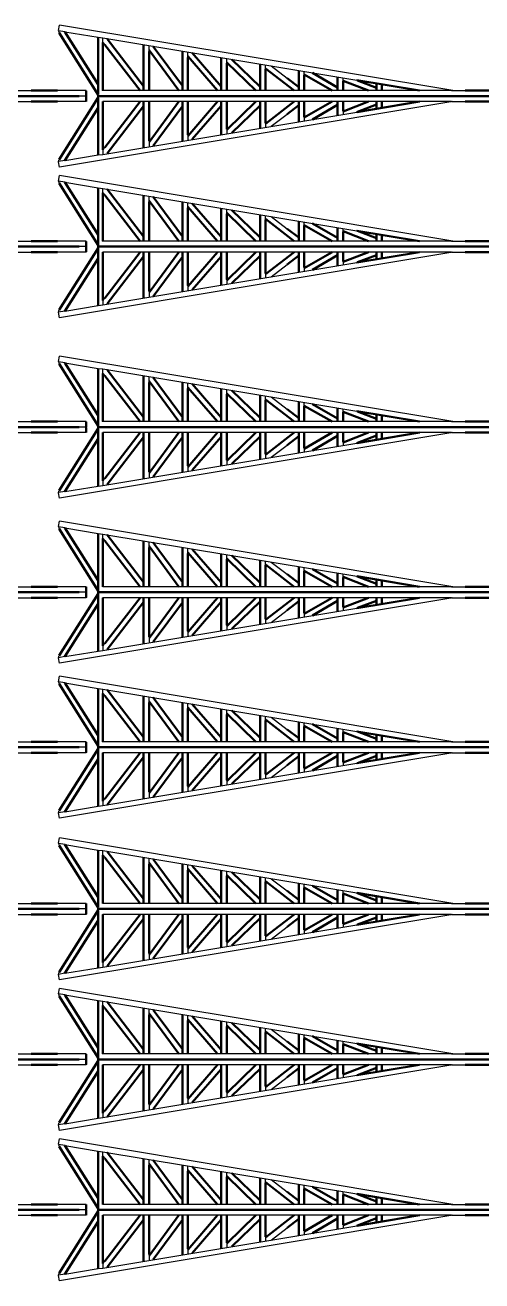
# Model space of a CAD drawing. Header units: centimetres. Extents: x 87 to 195, y 102 to 162.
# Drawn here: x 128.54 to 134.23, y 116.99 to 132.65 of the extents above; entities that cross this region are included whole.
import ezdxf

# ---------------------------------------------------------------- set-up
doc = ezdxf.new("R2010")
doc.units = ezdxf.units.CM

msp = doc.modelspace()

# ---------------------------------------------------------------- linework, layer by layer
for p, q in [((128.954, 132.585), (128.965, 132.652)), ((128.954, 132.583), (128.954, 132.583)), ((128.954, 132.583), (128.96, 132.556)), ((129.033, 132.57), (128.954, 132.583)), ((133.869, 131.835), (128.965, 132.652)), ((129.033, 132.57), (129.45, 132.5)), ((129.45, 132.5), (129.507, 132.492)), ((129.507, 132.437), (129.507, 132.492)), ((129.507, 132.492), (132.67, 131.965)), ((129.507, 132.437), (129.53, 132.407)), ((129.557, 132.484), (129.559, 132.482)), ((130.014, 132.406), (130.014, 132.408)), ((130.082, 132.323), (130.082, 132.397)), ((130.131, 132.388), (130.133, 132.386)), ((130.497, 132.325), (130.497, 132.327)), ((130.566, 132.25), (130.566, 132.316)), ((130.619, 132.307), (130.621, 132.305)), ((130.981, 132.245), (130.981, 132.247)), ((131.05, 132.177), (131.05, 132.235)), ((131.109, 132.225), (131.112, 132.223)), ((131.465, 132.164), (131.465, 132.166)), ((131.533, 132.103), (131.533, 132.155)), ((131.605, 132.143), (131.803, 131.99)), ((131.948, 132.084), (131.948, 132.086)), ((132.017, 132.028), (132.017, 132.074)), ((132.113, 132.058), (132.118, 132.055)), ((132.432, 132.003), (132.432, 132.005)), ((132.5, 131.952), (132.5, 131.994)), ((132.67, 131.965), (132.679, 131.962)), ((128.445, 131.835), (128.614, 131.835)), ((129.3, 131.835), (128.943, 131.835)), ((129.3, 131.766), (129.212, 131.766)), ((129.3, 131.832), (129.3, 131.835)), ((129.3, 131.769), (129.3, 131.764)), ((129.45, 131.784), (129.45, 131.79)), ((129.45, 131.748), (129.45, 131.743)), ((129.507, 131.832), (129.507, 131.835)), ((130.924, 131.835), (129.507, 131.835)), ((130.936, 131.835), (130.924, 131.835)), ((133.852, 131.835), (130.936, 131.835)), ((131.05, 131.835), (131.047, 131.835)), ((133.852, 131.835), (134.022, 131.835)), ((128.445, 131.698), (128.614, 131.698)), ((129.3, 131.698), (128.943, 131.698)), ((133.869, 131.698), (128.965, 130.88)), ((129.3, 131.701), (129.3, 131.698)), ((129.507, 131.701), (129.507, 131.698)), ((130.924, 131.698), (129.507, 131.698)), ((130.936, 131.698), (130.924, 131.698)), ((133.852, 131.698), (130.936, 131.698)), ((131.05, 131.698), (131.047, 131.698)), ((132.5, 131.58), (132.5, 131.539)), ((133.852, 131.698), (134.022, 131.698)), ((129.507, 131.04), (132.67, 131.567)), ((131.533, 131.43), (131.533, 131.378)), ((131.605, 131.39), (131.803, 131.543)), ((131.948, 131.449), (131.948, 131.447)), ((132.017, 131.505), (132.017, 131.459)), ((132.113, 131.475), (132.118, 131.477)), ((132.432, 131.53), (132.432, 131.528)), ((132.67, 131.567), (132.679, 131.571)), ((130.566, 131.282), (130.566, 131.217)), ((130.981, 131.288), (130.981, 131.286)), ((131.05, 131.356), (131.05, 131.297)), ((131.109, 131.307), (131.112, 131.31)), ((131.465, 131.368), (131.465, 131.366)), ((129.507, 131.096), (129.53, 131.126)), ((130.014, 131.127), (130.014, 131.125)), ((130.082, 131.209), (130.082, 131.136)), ((130.131, 131.144), (130.133, 131.146)), ((130.497, 131.207), (130.497, 131.205)), ((130.619, 131.226), (130.621, 131.228)), ((128.954, 130.95), (128.96, 130.977)), ((129.033, 130.963), (128.954, 130.95)), ((129.033, 130.963), (129.45, 131.033)), ((129.45, 131.033), (129.507, 131.04)), ((129.507, 131.096), (129.507, 131.04)), ((129.557, 131.049), (129.559, 131.051)), ((128.954, 130.95), (128.954, 130.95)), ((128.965, 130.88), (128.954, 130.948)), ((128.954, 130.707), (128.965, 130.775)), ((128.954, 130.705), (128.954, 130.705)), ((128.954, 130.705), (128.96, 130.679)), ((129.033, 130.692), (128.954, 130.705)), ((133.869, 129.958), (128.965, 130.775)), ((129.033, 130.692), (129.45, 130.623)), ((129.45, 130.623), (129.507, 130.615)), ((129.507, 130.559), (129.507, 130.615)), ((129.507, 130.615), (132.67, 130.088)), ((129.507, 130.559), (129.53, 130.53)), ((129.557, 130.607), (129.559, 130.605)), ((130.014, 130.529), (130.014, 130.531)), ((130.082, 130.446), (130.082, 130.519)), ((130.131, 130.511), (130.133, 130.509)), ((130.497, 130.448), (130.497, 130.45)), ((130.566, 130.373), (130.566, 130.439)), ((130.619, 130.43), (130.621, 130.428)), ((130.981, 130.368), (130.981, 130.37)), ((131.05, 130.299), (131.05, 130.358)), ((131.109, 130.348), (131.112, 130.346)), ((131.465, 130.287), (131.465, 130.289)), ((131.533, 130.225), (131.533, 130.278)), ((131.605, 130.266), (131.803, 130.113)), ((131.948, 130.206), (131.948, 130.208)), ((132.017, 130.151), (132.017, 130.197)), ((132.113, 130.181), (132.118, 130.178)), ((132.432, 130.126), (132.432, 130.128)), ((132.5, 130.075), (132.5, 130.116)), ((132.67, 130.088), (132.679, 130.085)), ((128.445, 129.958), (128.614, 129.958)), ((129.3, 129.958), (128.943, 129.958)), ((129.3, 129.889), (129.212, 129.889)), ((129.3, 129.955), (129.3, 129.958)), ((129.3, 129.892), (129.3, 129.886)), ((129.45, 129.907), (129.45, 129.912)), ((129.45, 129.871), (129.45, 129.866)), ((129.507, 129.955), (129.507, 129.958)), ((130.924, 129.958), (129.507, 129.958)), ((130.936, 129.958), (130.924, 129.958)), ((133.852, 129.958), (130.936, 129.958)), ((131.05, 129.958), (131.047, 129.958)), ((133.852, 129.958), (134.022, 129.958)), ((128.445, 129.821), (128.614, 129.821)), ((129.3, 129.821), (128.943, 129.821)), ((133.869, 129.821), (128.965, 129.003)), ((129.3, 129.823), (129.3, 129.821)), ((129.507, 129.823), (129.507, 129.821)), ((130.924, 129.821), (129.507, 129.821)), ((130.936, 129.821), (130.924, 129.821)), ((133.852, 129.821), (130.936, 129.821)), ((131.05, 129.821), (131.047, 129.821)), ((132.5, 129.703), (132.5, 129.662)), ((133.852, 129.821), (134.022, 129.821)), ((129.507, 129.163), (132.67, 129.69)), ((131.533, 129.553), (131.533, 129.501)), ((131.605, 129.513), (131.803, 129.665)), ((131.948, 129.572), (131.948, 129.57)), ((132.017, 129.627), (132.017, 129.581)), ((132.113, 129.597), (132.118, 129.6)), ((132.432, 129.652), (132.432, 129.65)), ((132.67, 129.69), (132.679, 129.694)), ((130.566, 129.405), (130.566, 129.339)), ((130.981, 129.411), (130.981, 129.409)), ((131.05, 129.479), (131.05, 129.42)), ((131.109, 129.43), (131.112, 129.432)), ((131.465, 129.491), (131.465, 129.489)), ((129.507, 129.219), (129.53, 129.248)), ((130.014, 129.249), (130.014, 129.247)), ((130.082, 129.332), (130.082, 129.259)), ((130.131, 129.267), (130.133, 129.269)), ((130.497, 129.33), (130.497, 129.328)), ((130.619, 129.348), (130.621, 129.351)), ((128.954, 129.071), (128.96, 129.099)), ((129.033, 129.086), (128.954, 129.073)), ((128.954, 129.073), (128.954, 129.073)), ((129.033, 129.086), (129.45, 129.155)), ((129.45, 129.155), (129.507, 129.163)), ((129.507, 129.219), (129.507, 129.163)), ((129.557, 129.171), (129.559, 129.174)), ((128.965, 129.003), (128.954, 129.071)), ((128.954, 128.455), (128.965, 128.523)), ((128.954, 128.455), (128.96, 128.427)), ((128.954, 128.453), (128.954, 128.453)), ((129.033, 128.44), (128.954, 128.453)), ((133.869, 127.706), (128.965, 128.523)), ((129.033, 128.44), (129.45, 128.371)), ((129.45, 128.371), (129.507, 128.363)), ((129.507, 128.307), (129.507, 128.363)), ((129.507, 128.363), (132.67, 127.836)), ((129.507, 128.307), (129.53, 128.278)), ((129.557, 128.355), (129.559, 128.353)), ((130.014, 128.277), (130.014, 128.279)), ((130.082, 128.194), (130.082, 128.267)), ((130.131, 128.259), (130.133, 128.257)), ((130.497, 128.196), (130.497, 128.198)), ((130.566, 128.121), (130.566, 128.187)), ((130.619, 128.178), (130.621, 128.176)), ((130.981, 128.116), (130.981, 128.118)), ((131.05, 128.047), (131.05, 128.106)), ((131.109, 128.096), (131.112, 128.094)), ((131.465, 128.035), (131.465, 128.037)), ((131.533, 127.973), (131.533, 128.025)), ((131.605, 128.014), (131.803, 127.861)), ((131.948, 127.954), (131.948, 127.956)), ((132.017, 127.899), (132.017, 127.945)), ((132.113, 127.929), (132.118, 127.926)), ((132.432, 127.874), (132.432, 127.876)), ((132.5, 127.823), (132.5, 127.864)), ((132.67, 127.836), (132.679, 127.833)), ((128.445, 127.706), (128.614, 127.706)), ((129.3, 127.706), (128.943, 127.706)), ((129.3, 127.703), (129.3, 127.706)), ((129.507, 127.703), (129.507, 127.706)), ((130.924, 127.706), (129.507, 127.706)), ((130.936, 127.706), (130.924, 127.706)), ((133.852, 127.706), (130.936, 127.706)), ((131.05, 127.706), (131.047, 127.706)), ((133.852, 127.706), (134.022, 127.706)), ((128.445, 127.569), (128.614, 127.569)), ((129.3, 127.569), (128.943, 127.569)), ((133.869, 127.569), (128.965, 126.751)), ((129.3, 127.637), (129.212, 127.637)), ((129.3, 127.64), (129.3, 127.634)), ((129.3, 127.571), (129.3, 127.569)), ((129.45, 127.655), (129.45, 127.66)), ((129.45, 127.619), (129.45, 127.614)), ((129.507, 127.571), (129.507, 127.569)), ((130.924, 127.569), (129.507, 127.569)), ((130.936, 127.569), (130.924, 127.569)), ((133.852, 127.569), (130.936, 127.569)), ((131.05, 127.569), (131.047, 127.569)), ((133.852, 127.569), (134.022, 127.569)), ((129.507, 126.911), (132.67, 127.438)), ((131.605, 127.261), (131.803, 127.413)), ((132.017, 127.375), (132.017, 127.329)), ((132.432, 127.4), (132.432, 127.398)), ((132.5, 127.451), (132.5, 127.41)), ((132.67, 127.438), (132.679, 127.442)), ((131.05, 127.227), (131.05, 127.168)), ((131.465, 127.239), (131.465, 127.237)), ((131.533, 127.301), (131.533, 127.249)), ((131.948, 127.32), (131.948, 127.318)), ((132.113, 127.345), (132.118, 127.348)), ((130.082, 127.08), (130.082, 127.007)), ((130.497, 127.078), (130.497, 127.076)), ((130.566, 127.153), (130.566, 127.087)), ((130.619, 127.096), (130.621, 127.099)), ((130.981, 127.159), (130.981, 127.157)), ((131.109, 127.178), (131.112, 127.18)), ((129.033, 126.834), (129.45, 126.903)), ((129.45, 126.903), (129.507, 126.911)), ((129.507, 126.967), (129.53, 126.996)), ((129.507, 126.967), (129.507, 126.911)), ((129.557, 126.919), (129.559, 126.922)), ((130.014, 126.997), (130.014, 126.995)), ((130.131, 127.015), (130.133, 127.017)), ((128.954, 126.821), (128.96, 126.847)), ((129.033, 126.834), (128.954, 126.821)), ((128.954, 126.821), (128.954, 126.821)), ((128.965, 126.751), (128.954, 126.819)), ((128.954, 126.397), (128.965, 126.464)), ((133.869, 125.647), (128.965, 126.464)), ((128.954, 126.397), (128.96, 126.368)), ((128.954, 126.395), (128.954, 126.394)), ((129.033, 126.381), (128.954, 126.394)), ((129.033, 126.381), (129.45, 126.312)), ((129.45, 126.312), (129.507, 126.304)), ((129.507, 126.249), (129.507, 126.304)), ((129.507, 126.304), (132.67, 125.777)), ((129.557, 126.296), (129.559, 126.294)), ((129.507, 126.249), (129.53, 126.219)), ((130.014, 126.218), (130.014, 126.22)), ((130.082, 126.135), (130.082, 126.208)), ((130.131, 126.2), (130.133, 126.198)), ((130.497, 126.137), (130.497, 126.139)), ((130.566, 126.062), (130.566, 126.128)), ((130.619, 126.119), (130.621, 126.117)), ((130.981, 126.057), (130.981, 126.059)), ((131.05, 125.989), (131.05, 126.047)), ((131.109, 126.037), (131.112, 126.035)), ((131.465, 125.976), (131.465, 125.978)), ((131.533, 125.915), (131.533, 125.967)), ((131.605, 125.955), (131.803, 125.802)), ((131.948, 125.896), (131.948, 125.897)), ((132.017, 125.84), (132.017, 125.886)), ((132.113, 125.87), (132.118, 125.867)), ((132.432, 125.815), (132.432, 125.817)), ((132.5, 125.764), (132.5, 125.805)), ((128.445, 125.647), (128.614, 125.647)), ((129.3, 125.647), (128.943, 125.647)), ((129.3, 125.644), (129.3, 125.647)), ((129.507, 125.644), (129.507, 125.647)), ((130.924, 125.647), (129.507, 125.647)), ((130.936, 125.647), (130.924, 125.647)), ((133.852, 125.647), (130.936, 125.647)), ((131.05, 125.647), (131.047, 125.647)), ((132.67, 125.777), (132.679, 125.774)), ((133.852, 125.647), (134.022, 125.647)), ((128.445, 125.51), (128.614, 125.51)), ((129.3, 125.51), (128.943, 125.51)), ((133.869, 125.51), (128.965, 124.692)), ((129.3, 125.578), (129.212, 125.578)), ((129.3, 125.581), (129.3, 125.575)), ((129.3, 125.512), (129.3, 125.51)), ((129.45, 125.596), (129.45, 125.601)), ((129.45, 125.56), (129.45, 125.555)), ((129.507, 125.512), (129.507, 125.51)), ((130.924, 125.51), (129.507, 125.51)), ((130.936, 125.51), (130.924, 125.51)), ((133.852, 125.51), (130.936, 125.51)), ((131.05, 125.51), (131.047, 125.51)), ((133.852, 125.51), (134.022, 125.51)), ((129.507, 124.852), (132.67, 125.379)), ((131.605, 125.202), (131.803, 125.355)), ((132.017, 125.317), (132.017, 125.27)), ((132.432, 125.341), (132.432, 125.34)), ((132.5, 125.392), (132.5, 125.351)), ((132.67, 125.379), (132.679, 125.383)), ((131.05, 125.168), (131.05, 125.109)), ((131.465, 125.18), (131.465, 125.178)), ((131.533, 125.242), (131.533, 125.19)), ((131.948, 125.261), (131.948, 125.259)), ((132.113, 125.286), (132.118, 125.289)), ((130.082, 125.021), (130.082, 124.948)), ((130.497, 125.019), (130.497, 125.017)), ((130.566, 125.094), (130.566, 125.029)), ((130.619, 125.037), (130.621, 125.04)), ((130.981, 125.1), (130.981, 125.098)), ((131.109, 125.119), (131.112, 125.121)), ((129.033, 124.775), (129.45, 124.845)), ((129.45, 124.845), (129.507, 124.852)), ((129.507, 124.908), (129.53, 124.938)), ((129.507, 124.908), (129.507, 124.852)), ((129.557, 124.861), (129.559, 124.863)), ((130.014, 124.939), (130.014, 124.937)), ((130.131, 124.956), (130.133, 124.958)), ((128.954, 124.762), (128.96, 124.788)), ((129.033, 124.775), (128.954, 124.762)), ((128.954, 124.762), (128.954, 124.762)), ((128.965, 124.692), (128.954, 124.76)), ((128.954, 124.462), (128.965, 124.53)), ((133.869, 123.712), (128.965, 124.53)), ((128.954, 124.462), (128.96, 124.434)), ((128.954, 124.46), (128.954, 124.46)), ((129.033, 124.447), (128.954, 124.46)), ((129.033, 124.447), (129.45, 124.377)), ((129.45, 124.377), (129.507, 124.37)), ((129.507, 124.314), (129.507, 124.37)), ((129.507, 124.37), (132.67, 123.843)), ((129.507, 124.314), (129.53, 124.284)), ((129.557, 124.362), (129.559, 124.359)), ((130.014, 124.284), (130.014, 124.285)), ((130.082, 124.201), (130.082, 124.274)), ((130.131, 124.266), (130.133, 124.264)), ((130.497, 124.203), (130.497, 124.205)), ((130.566, 124.128), (130.566, 124.193)), ((130.619, 124.185), (130.621, 124.182)), ((130.981, 124.122), (130.981, 124.124)), ((131.05, 124.054), (131.05, 124.113)), ((131.109, 124.103), (131.112, 124.101)), ((131.465, 124.042), (131.465, 124.044)), ((131.533, 123.98), (131.533, 124.032)), ((131.605, 124.02), (131.803, 123.867)), ((131.948, 123.961), (131.948, 123.963)), ((132.017, 123.905), (132.017, 123.952)), ((132.113, 123.936), (132.118, 123.933)), ((132.432, 123.881), (132.432, 123.882)), ((132.5, 123.83), (132.5, 123.871)), ((132.67, 123.843), (132.679, 123.839)), ((128.445, 123.712), (128.614, 123.712)), ((129.3, 123.712), (128.943, 123.712)), ((129.3, 123.644), (129.212, 123.644)), ((129.3, 123.71), (129.3, 123.712)), ((129.3, 123.647), (129.3, 123.641)), ((129.45, 123.662), (129.45, 123.667)), ((129.45, 123.626), (129.45, 123.621)), ((129.507, 123.71), (129.507, 123.712)), ((130.924, 123.712), (129.507, 123.712)), ((130.936, 123.712), (130.924, 123.712)), ((133.852, 123.712), (130.936, 123.712)), ((131.05, 123.712), (131.047, 123.712)), ((133.852, 123.712), (134.022, 123.712)), ((128.445, 123.575), (128.614, 123.575)), ((129.3, 123.575), (128.943, 123.575)), ((133.869, 123.575), (128.965, 122.758)), ((129.3, 123.578), (129.3, 123.575)), ((129.507, 123.578), (129.507, 123.575)), ((130.924, 123.575), (129.507, 123.575)), ((129.507, 122.918), (132.67, 123.445)), ((130.936, 123.575), (130.924, 123.575)), ((133.852, 123.575), (130.936, 123.575)), ((131.05, 123.575), (131.047, 123.575)), ((132.5, 123.458), (132.5, 123.417)), ((132.67, 123.445), (132.679, 123.448)), ((133.852, 123.575), (134.022, 123.575)), ((131.533, 123.307), (131.533, 123.255)), ((131.605, 123.267), (131.803, 123.42)), ((131.948, 123.326), (131.948, 123.325)), ((132.017, 123.382), (132.017, 123.336)), ((132.113, 123.352), (132.118, 123.355)), ((132.432, 123.407), (132.432, 123.405)), ((130.566, 123.16), (130.566, 123.094)), ((130.981, 123.165), (130.981, 123.163)), ((131.05, 123.233), (131.05, 123.175)), ((131.109, 123.185), (131.112, 123.187)), ((131.465, 123.246), (131.465, 123.244)), ((129.507, 122.973), (129.53, 123.003)), ((129.507, 122.973), (129.507, 122.918)), ((130.014, 123.004), (130.014, 123.002)), ((130.082, 123.087), (130.082, 123.014)), ((130.131, 123.022), (130.133, 123.024)), ((130.497, 123.085), (130.497, 123.083)), ((130.619, 123.103), (130.621, 123.105)), ((128.954, 122.825), (128.96, 122.854)), ((129.033, 122.841), (128.954, 122.828)), ((128.954, 122.827), (128.954, 122.828)), ((128.965, 122.758), (128.954, 122.825)), ((129.033, 122.841), (129.45, 122.91)), ((129.45, 122.91), (129.507, 122.918)), ((129.557, 122.926), (129.559, 122.928)), ((128.954, 122.447), (128.965, 122.514)), ((133.869, 121.697), (128.965, 122.514)), ((128.954, 122.447), (128.96, 122.418)), ((128.954, 122.445), (128.954, 122.445)), ((129.033, 122.432), (128.954, 122.445)), ((129.033, 122.432), (129.45, 122.362)), ((129.45, 122.362), (129.507, 122.355)), ((129.507, 122.299), (129.507, 122.355)), ((129.507, 122.355), (132.67, 121.827)), ((129.557, 122.346), (129.559, 122.344)), ((129.507, 122.299), (129.53, 122.269)), ((130.014, 122.268), (130.014, 122.27)), ((130.082, 122.186), (130.082, 122.259)), ((130.131, 122.251), (130.133, 122.248)), ((130.497, 122.188), (130.497, 122.19)), ((130.566, 122.112), (130.566, 122.178)), ((130.619, 122.169), (130.621, 122.167)), ((130.981, 122.107), (130.981, 122.109)), ((131.05, 122.039), (131.05, 122.098)), ((131.109, 122.088), (131.112, 122.085)), ((131.465, 122.026), (131.465, 122.028)), ((131.533, 121.965), (131.533, 122.017)), ((131.605, 122.005), (131.803, 121.852)), ((131.948, 121.946), (131.948, 121.948)), ((132.017, 121.89), (132.017, 121.936)), ((132.113, 121.92), (132.118, 121.918)), ((132.432, 121.865), (132.432, 121.867)), ((132.5, 121.815), (132.5, 121.856)), ((132.67, 121.827), (132.679, 121.824)), ((128.445, 121.697), (128.614, 121.697)), ((128.445, 121.56), (128.614, 121.56)), ((129.3, 121.697), (128.943, 121.697)), ((129.3, 121.56), (128.943, 121.56)), ((133.869, 121.56), (128.965, 120.743)), ((129.3, 121.629), (129.212, 121.629)), ((129.3, 121.694), (129.3, 121.697)), ((129.3, 121.631), (129.3, 121.626)), ((129.3, 121.563), (129.3, 121.56)), ((129.45, 121.646), (129.45, 121.652)), ((129.45, 121.611), (129.45, 121.605)), ((129.507, 121.694), (129.507, 121.697)), ((130.924, 121.697), (129.507, 121.697)), ((129.507, 121.563), (129.507, 121.56)), ((130.924, 121.56), (129.507, 121.56)), ((130.936, 121.697), (130.924, 121.697)), ((130.936, 121.56), (130.924, 121.56)), ((133.852, 121.697), (130.936, 121.697)), ((133.852, 121.56), (130.936, 121.56)), ((131.05, 121.697), (131.047, 121.697)), ((131.05, 121.56), (131.047, 121.56)), ((133.852, 121.697), (134.022, 121.697)), ((133.852, 121.56), (134.022, 121.56)), ((129.507, 120.902), (132.67, 121.43)), ((131.605, 121.252), (131.803, 121.405)), ((132.5, 121.442), (132.5, 121.401)), ((132.67, 121.43), (132.679, 121.433)), ((131.533, 121.292), (131.533, 121.24)), ((131.948, 121.311), (131.948, 121.309)), ((132.017, 121.367), (132.017, 121.321)), ((132.113, 121.337), (132.118, 121.339)), ((132.432, 121.392), (132.432, 121.39)), ((130.566, 121.145), (130.566, 121.079)), ((130.619, 121.088), (130.621, 121.09)), ((130.981, 121.15), (130.981, 121.148)), ((131.05, 121.218), (131.05, 121.159)), ((131.109, 121.169), (131.112, 121.172)), ((131.465, 121.231), (131.465, 121.229)), ((129.507, 120.958), (129.53, 120.988)), ((129.507, 120.958), (129.507, 120.902)), ((130.014, 120.989), (130.014, 120.987)), ((130.082, 121.071), (130.082, 120.998)), ((130.131, 121.006), (130.133, 121.009)), ((130.497, 121.069), (130.497, 121.067)), ((128.954, 120.81), (128.96, 120.839)), ((129.033, 120.825), (128.954, 120.812)), ((128.954, 120.812), (128.954, 120.812)), ((128.965, 120.743), (128.954, 120.81)), ((129.033, 120.825), (129.45, 120.895)), ((129.45, 120.895), (129.507, 120.902)), ((129.557, 120.911), (129.559, 120.913)), ((128.954, 120.57), (128.965, 120.637)), ((133.869, 119.82), (128.965, 120.637)), ((128.954, 120.568), (128.954, 120.568)), ((128.954, 120.568), (128.96, 120.541)), ((129.033, 120.555), (128.954, 120.568)), ((129.033, 120.555), (129.45, 120.485)), ((129.45, 120.485), (129.507, 120.477)), ((129.507, 120.422), (129.507, 120.477)), ((129.507, 120.477), (132.67, 119.95)), ((129.557, 120.469), (129.559, 120.467)), ((129.507, 120.422), (129.53, 120.392)), ((130.014, 120.391), (130.014, 120.393)), ((130.082, 120.308), (130.082, 120.382)), ((130.131, 120.374), (130.133, 120.371)), ((130.497, 120.311), (130.497, 120.312)), ((130.566, 120.235), (130.566, 120.301)), ((130.619, 120.292), (130.621, 120.29)), ((130.981, 120.23), (130.981, 120.232)), ((131.05, 120.162), (131.05, 120.22)), ((131.109, 120.21), (131.112, 120.208)), ((131.465, 120.149), (131.465, 120.151)), ((131.533, 120.088), (131.533, 120.14)), ((131.605, 120.128), (131.803, 119.975)), ((131.948, 120.069), (131.948, 120.071)), ((132.017, 120.013), (132.017, 120.059)), ((132.113, 120.043), (132.118, 120.04)), ((132.432, 119.988), (132.432, 119.99)), ((132.5, 119.938), (132.5, 119.979)), ((132.67, 119.95), (132.679, 119.947)), ((128.445, 119.82), (128.614, 119.82)), ((128.445, 119.683), (128.614, 119.683)), ((129.3, 119.82), (128.943, 119.82)), ((129.3, 119.683), (128.943, 119.683)), ((133.869, 119.683), (128.965, 118.865)), ((129.3, 119.751), (129.212, 119.751)), ((129.3, 119.817), (129.3, 119.82)), ((129.3, 119.754), (129.3, 119.749)), ((129.3, 119.686), (129.3, 119.683)), ((129.45, 119.769), (129.45, 119.775)), ((129.45, 119.733), (129.45, 119.728)), ((129.507, 119.817), (129.507, 119.82)), ((130.924, 119.82), (129.507, 119.82)), ((129.507, 119.686), (129.507, 119.683)), ((130.924, 119.683), (129.507, 119.683)), ((130.936, 119.82), (130.924, 119.82)), ((130.936, 119.683), (130.924, 119.683)), ((133.852, 119.82), (130.936, 119.82)), ((133.852, 119.683), (130.936, 119.683)), ((131.05, 119.82), (131.047, 119.82)), ((131.05, 119.683), (131.047, 119.683)), ((133.852, 119.82), (134.022, 119.82)), ((133.852, 119.683), (134.022, 119.683)), ((129.507, 119.025), (132.67, 119.553)), ((131.605, 119.375), (131.803, 119.528)), ((132.5, 119.565), (132.5, 119.524)), ((132.67, 119.553), (132.679, 119.556)), ((131.533, 119.415), (131.533, 119.363)), ((131.948, 119.434), (131.948, 119.432)), ((132.017, 119.49), (132.017, 119.444)), ((132.113, 119.46), (132.118, 119.462)), ((132.432, 119.515), (132.432, 119.513)), ((130.566, 119.268), (130.566, 119.202)), ((130.619, 119.211), (130.621, 119.213)), ((130.981, 119.273), (130.981, 119.271)), ((131.05, 119.341), (131.05, 119.282)), ((131.109, 119.292), (131.112, 119.295)), ((131.465, 119.353), (131.465, 119.352)), ((129.507, 119.081), (129.53, 119.111)), ((129.507, 119.081), (129.507, 119.025)), ((130.014, 119.112), (130.014, 119.11)), ((130.082, 119.194), (130.082, 119.121)), ((130.131, 119.129), (130.133, 119.131)), ((130.497, 119.192), (130.497, 119.19)), ((128.954, 118.933), (128.96, 118.962)), ((129.033, 118.948), (128.954, 118.935)), ((128.954, 118.935), (128.954, 118.935)), ((128.965, 118.865), (128.954, 118.933)), ((129.033, 118.948), (129.45, 119.018)), ((129.45, 119.018), (129.507, 119.025)), ((129.557, 119.034), (129.559, 119.036)), ((128.954, 118.692), (128.965, 118.76)), ((133.869, 117.943), (128.965, 118.76)), ((128.954, 118.691), (128.954, 118.69)), ((128.954, 118.69), (128.96, 118.664)), ((129.033, 118.677), (128.954, 118.69)), ((129.033, 118.677), (129.45, 118.608)), ((129.45, 118.608), (129.507, 118.6)), ((129.507, 118.545), (129.507, 118.6)), ((129.507, 118.6), (132.67, 118.073)), ((129.557, 118.592), (129.559, 118.59)), ((129.507, 118.545), (129.53, 118.515)), ((130.014, 118.514), (130.014, 118.516)), ((130.082, 118.431), (130.082, 118.504)), ((130.131, 118.496), (130.133, 118.494)), ((130.497, 118.433), (130.497, 118.435)), ((130.566, 118.358), (130.566, 118.424)), ((130.619, 118.415), (130.621, 118.413)), ((130.981, 118.353), (130.981, 118.355)), ((131.05, 118.285), (131.05, 118.343)), ((131.109, 118.333), (131.112, 118.331)), ((131.465, 118.272), (131.465, 118.274)), ((131.533, 118.21), (131.533, 118.263)), ((131.605, 118.251), (131.803, 118.098)), ((131.948, 118.192), (131.948, 118.193)), ((132.017, 118.136), (132.017, 118.182)), ((132.113, 118.166), (132.118, 118.163)), ((132.432, 118.111), (132.432, 118.113)), ((132.5, 118.06), (132.5, 118.101)), ((132.67, 118.073), (132.679, 118.07)), ((128.445, 117.943), (128.614, 117.943)), ((128.445, 117.806), (128.614, 117.806)), ((129.3, 117.943), (128.943, 117.943)), ((129.3, 117.806), (128.943, 117.806)), ((133.869, 117.806), (128.965, 116.988)), ((129.3, 117.874), (129.212, 117.874)), ((129.3, 117.94), (129.3, 117.943)), ((129.3, 117.877), (129.3, 117.871)), ((129.3, 117.808), (129.3, 117.806)), ((129.45, 117.892), (129.45, 117.897)), ((129.45, 117.856), (129.45, 117.851)), ((129.507, 117.94), (129.507, 117.943)), ((130.924, 117.943), (129.507, 117.943)), ((129.507, 117.808), (129.507, 117.806)), ((130.924, 117.806), (129.507, 117.806)), ((130.936, 117.943), (130.924, 117.943)), ((130.936, 117.806), (130.924, 117.806)), ((133.852, 117.943), (130.936, 117.943)), ((133.852, 117.806), (130.936, 117.806)), ((131.05, 117.943), (131.047, 117.943)), ((131.05, 117.806), (131.047, 117.806)), ((133.852, 117.943), (134.022, 117.943)), ((133.852, 117.806), (134.022, 117.806)), ((129.507, 117.148), (132.67, 117.675)), ((131.605, 117.498), (131.803, 117.651)), ((132.432, 117.637), (132.432, 117.636)), ((132.5, 117.688), (132.5, 117.647)), ((132.67, 117.675), (132.679, 117.679)), ((131.533, 117.538), (131.533, 117.486)), ((131.948, 117.557), (131.948, 117.555)), ((132.017, 117.613), (132.017, 117.566)), ((132.113, 117.582), (132.118, 117.585)), ((130.566, 117.39), (130.566, 117.325)), ((130.619, 117.333), (130.621, 117.336)), ((130.981, 117.396), (130.981, 117.394)), ((131.05, 117.464), (131.05, 117.405)), ((131.109, 117.415), (131.112, 117.417)), ((131.465, 117.476), (131.465, 117.474)), ((129.507, 117.204), (129.53, 117.233)), ((129.507, 117.204), (129.507, 117.148)), ((130.014, 117.234), (130.014, 117.233)), ((130.082, 117.317), (130.082, 117.244)), ((130.131, 117.252), (130.133, 117.254)), ((130.497, 117.315), (130.497, 117.313)), ((128.954, 117.058), (128.96, 117.084)), ((129.033, 117.071), (128.954, 117.058)), ((128.954, 117.058), (128.954, 117.058)), ((128.965, 116.988), (128.954, 117.056)), ((129.033, 117.071), (129.45, 117.141)), ((129.45, 117.141), (129.507, 117.148)), ((129.557, 117.156), (129.559, 117.159))]:
    msp.add_line(p, q)
at = {"lineweight": 50}
for p, q in [((128.96, 132.556), (129.45, 131.784)), ((129.033, 132.57), (129.45, 131.912)), ((129.45, 131.79), (129.45, 132.5)), ((129.507, 131.835), (129.507, 132.437)), ((129.53, 132.407), (129.971, 131.835)), ((129.559, 132.482), (130.014, 131.891)), ((130.014, 132.406), (130.014, 131.835)), ((130.133, 132.386), (130.497, 131.893)), ((130.082, 132.339), (130.455, 131.835)), ((130.082, 131.835), (130.082, 132.323)), ((130.497, 132.325), (130.497, 131.835)), ((130.566, 132.263), (130.936, 131.835)), ((130.566, 131.835), (130.566, 132.25)), ((130.621, 132.305), (130.981, 131.887)), ((130.981, 132.245), (130.981, 131.835)), ((131.112, 132.223), (131.465, 131.883)), ((131.05, 132.188), (131.415, 131.835)), ((131.05, 131.835), (131.05, 132.177)), ((131.465, 132.164), (131.465, 131.835)), ((131.533, 132.111), (131.892, 131.835)), ((131.533, 131.835), (131.533, 132.103)), ((131.948, 132.084), (131.948, 131.835)), ((132.118, 132.055), (132.432, 131.874)), ((131.803, 131.99), (131.948, 131.878)), ((132.017, 132.035), (132.363, 131.835)), ((132.017, 131.835), (132.017, 132.028)), ((132.432, 132.003), (132.432, 131.835)), ((132.5, 131.957), (132.819, 131.835)), ((132.5, 131.835), (132.5, 131.952)), ((132.67, 131.965), (133.452, 131.835)), ((132.679, 131.962), (132.915, 131.872)), ((132.915, 131.924), (132.915, 131.835)), ((132.984, 131.835), (132.984, 131.913)), ((124.043, 131.766), (129.212, 131.766)), ((128.614, 131.835), (128.943, 131.835)), ((128.96, 130.977), (129.45, 131.748)), ((129.3, 131.832), (129.3, 131.769)), ((129.3, 131.701), (129.3, 131.764)), ((129.45, 131.784), (129.45, 131.748)), ((129.45, 131.766), (135.642, 131.766)), ((129.45, 131.743), (129.45, 131.033)), ((134.022, 131.835), (134.35, 131.835)), ((128.614, 131.698), (128.943, 131.698)), ((129.033, 130.963), (129.45, 131.62)), ((129.507, 131.698), (129.507, 131.096)), ((129.53, 131.126), (129.971, 131.698)), ((129.559, 131.051), (130.014, 131.642)), ((130.014, 131.698), (130.014, 131.127)), ((130.082, 131.698), (130.082, 131.209)), ((130.082, 131.194), (130.455, 131.698)), ((130.133, 131.146), (130.497, 131.64)), ((130.497, 131.698), (130.497, 131.207)), ((130.566, 131.698), (130.566, 131.282)), ((130.566, 131.269), (130.936, 131.698)), ((130.621, 131.228), (130.981, 131.645)), ((130.981, 131.698), (130.981, 131.288)), ((131.05, 131.698), (131.05, 131.356)), ((131.05, 131.345), (131.415, 131.698)), ((131.112, 131.31), (131.465, 131.65)), ((131.465, 131.698), (131.465, 131.368)), ((131.533, 131.698), (131.533, 131.43)), ((131.533, 131.421), (131.892, 131.698)), ((131.803, 131.543), (131.948, 131.654)), ((131.948, 131.698), (131.948, 131.449)), ((132.017, 131.498), (132.363, 131.698)), ((132.017, 131.698), (132.017, 131.505)), ((132.118, 131.477), (132.432, 131.658)), ((132.432, 131.698), (132.432, 131.53)), ((132.5, 131.698), (132.5, 131.58)), ((132.5, 131.576), (132.819, 131.698)), ((132.67, 131.567), (133.452, 131.698)), ((132.679, 131.571), (132.915, 131.661)), ((132.915, 131.698), (132.915, 131.608)), ((132.984, 131.698), (132.984, 131.62)), ((134.022, 131.698), (134.35, 131.698)), ((128.96, 130.679), (129.45, 129.907)), ((129.033, 130.692), (129.45, 130.035)), ((129.45, 129.912), (129.45, 130.623)), ((129.507, 129.958), (129.507, 130.559)), ((129.53, 130.53), (129.971, 129.958)), ((129.559, 130.605), (130.014, 130.014)), ((130.014, 130.529), (130.014, 129.958)), ((130.133, 130.509), (130.497, 130.015)), ((130.082, 130.462), (130.455, 129.958)), ((130.082, 129.958), (130.082, 130.446)), ((130.497, 130.448), (130.497, 129.958)), ((130.566, 130.386), (130.936, 129.958)), ((130.566, 129.958), (130.566, 130.373)), ((130.621, 130.428), (130.981, 130.01)), ((130.981, 130.368), (130.981, 129.958)), ((131.112, 130.346), (131.465, 130.005)), ((131.05, 130.31), (131.415, 129.958)), ((131.05, 129.958), (131.05, 130.299)), ((131.465, 130.287), (131.465, 129.958)), ((131.533, 130.234), (131.892, 129.958)), ((131.533, 129.958), (131.533, 130.225)), ((131.948, 130.206), (131.948, 129.958)), ((132.118, 130.178), (132.432, 129.997)), ((131.803, 130.113), (131.948, 130.001)), ((132.017, 130.157), (132.363, 129.958)), ((132.017, 129.958), (132.017, 130.151)), ((132.432, 130.126), (132.432, 129.958)), ((132.5, 130.08), (132.819, 129.958)), ((132.5, 129.958), (132.5, 130.075)), ((132.67, 130.088), (133.452, 129.958)), ((132.679, 130.085), (132.915, 129.994)), ((132.915, 130.047), (132.915, 129.958)), ((132.984, 129.958), (132.984, 130.036)), ((124.043, 129.889), (129.212, 129.889)), ((128.614, 129.958), (128.943, 129.958)), ((128.96, 129.099), (129.45, 129.871)), ((129.3, 129.823), (129.3, 129.955)), ((129.45, 129.907), (129.45, 129.871)), ((129.45, 129.889), (135.642, 129.889)), ((129.45, 129.866), (129.45, 129.155)), ((134.022, 129.958), (134.35, 129.958)), ((128.614, 129.821), (128.943, 129.821)), ((129.033, 129.086), (129.45, 129.743)), ((129.507, 129.821), (129.507, 129.219)), ((129.53, 129.248), (129.971, 129.821)), ((129.559, 129.174), (130.014, 129.764)), ((130.014, 129.821), (130.014, 129.249)), ((130.082, 129.821), (130.082, 129.332)), ((130.082, 129.317), (130.455, 129.821)), ((130.133, 129.269), (130.497, 129.763)), ((130.497, 129.821), (130.497, 129.33)), ((130.566, 129.821), (130.566, 129.405)), ((130.566, 129.392), (130.936, 129.821)), ((130.621, 129.351), (130.981, 129.768)), ((130.981, 129.821), (130.981, 129.411)), ((131.05, 129.821), (131.05, 129.479)), ((131.05, 129.468), (131.415, 129.821)), ((131.112, 129.432), (131.465, 129.773)), ((131.465, 129.821), (131.465, 129.491)), ((131.533, 129.821), (131.533, 129.553)), ((131.533, 129.544), (131.892, 129.821)), ((131.803, 129.665), (131.948, 129.777)), ((131.948, 129.821), (131.948, 129.572)), ((132.017, 129.621), (132.363, 129.821)), ((132.017, 129.821), (132.017, 129.627)), ((132.118, 129.6), (132.432, 129.781)), ((132.432, 129.821), (132.432, 129.652)), ((132.5, 129.821), (132.5, 129.703)), ((132.5, 129.699), (132.819, 129.821)), ((132.67, 129.69), (133.452, 129.821)), ((132.679, 129.694), (132.915, 129.784)), ((132.915, 129.821), (132.915, 129.731)), ((132.984, 129.821), (132.984, 129.742)), ((134.022, 129.821), (134.35, 129.821)), ((128.96, 128.427), (129.45, 127.655)), ((129.033, 128.44), (129.45, 127.783)), ((129.45, 127.66), (129.45, 128.371)), ((129.507, 127.706), (129.507, 128.307)), ((129.559, 128.353), (130.014, 127.762)), ((129.53, 128.278), (129.971, 127.706)), ((130.014, 128.277), (130.014, 127.706)), ((130.082, 128.21), (130.455, 127.706)), ((130.082, 127.706), (130.082, 128.194)), ((130.133, 128.257), (130.497, 127.763)), ((130.497, 128.196), (130.497, 127.706)), ((130.566, 128.134), (130.936, 127.706)), ((130.621, 128.176), (130.981, 127.758)), ((130.566, 127.706), (130.566, 128.121)), ((130.981, 128.116), (130.981, 127.706)), ((131.05, 128.058), (131.415, 127.706)), ((131.05, 127.706), (131.05, 128.047)), ((131.112, 128.094), (131.465, 127.753)), ((131.465, 128.035), (131.465, 127.706)), ((131.533, 127.982), (131.892, 127.706)), ((131.533, 127.706), (131.533, 127.973)), ((131.803, 127.861), (131.948, 127.749)), ((131.948, 127.954), (131.948, 127.706)), ((132.017, 127.905), (132.363, 127.706)), ((132.017, 127.706), (132.017, 127.899)), ((132.118, 127.926), (132.432, 127.745)), ((132.432, 127.874), (132.432, 127.706)), ((132.5, 127.828), (132.819, 127.706)), ((132.5, 127.706), (132.5, 127.823)), ((132.67, 127.836), (133.452, 127.706)), ((132.679, 127.833), (132.915, 127.742)), ((128.614, 127.706), (128.943, 127.706)), ((129.3, 127.703), (129.3, 127.64)), ((132.915, 127.795), (132.915, 127.706)), ((132.984, 127.706), (132.984, 127.784)), ((134.022, 127.706), (134.35, 127.706)), ((124.043, 127.637), (129.212, 127.637)), ((128.614, 127.569), (128.943, 127.569)), ((128.96, 126.847), (129.45, 127.619)), ((129.3, 127.571), (129.3, 127.634)), ((129.45, 127.655), (129.45, 127.619)), ((129.45, 127.637), (135.642, 127.637)), ((129.45, 127.614), (129.45, 126.903)), ((129.507, 127.569), (129.507, 126.967)), ((129.53, 126.996), (129.971, 127.569)), ((129.559, 126.922), (130.014, 127.512)), ((130.014, 127.569), (130.014, 126.997)), ((130.082, 127.569), (130.082, 127.08)), ((130.082, 127.065), (130.455, 127.569)), ((130.133, 127.017), (130.497, 127.511)), ((130.497, 127.569), (130.497, 127.078)), ((130.566, 127.569), (130.566, 127.153)), ((130.566, 127.14), (130.936, 127.569)), ((130.621, 127.099), (130.981, 127.516)), ((130.981, 127.569), (130.981, 127.159)), ((131.05, 127.569), (131.05, 127.227)), ((131.05, 127.216), (131.415, 127.569)), ((131.112, 127.18), (131.465, 127.521)), ((131.465, 127.569), (131.465, 127.239)), ((131.533, 127.569), (131.533, 127.301)), ((131.533, 127.292), (131.892, 127.569)), ((131.803, 127.413), (131.948, 127.525)), ((131.948, 127.569), (131.948, 127.32)), ((132.017, 127.369), (132.363, 127.569)), ((132.017, 127.569), (132.017, 127.375)), ((132.118, 127.348), (132.432, 127.529)), ((132.432, 127.569), (132.432, 127.4)), ((132.5, 127.569), (132.5, 127.451)), ((132.5, 127.447), (132.819, 127.569)), ((132.67, 127.438), (133.452, 127.569)), ((132.679, 127.442), (132.915, 127.532)), ((132.915, 127.569), (132.915, 127.479)), ((132.984, 127.569), (132.984, 127.49)), ((134.022, 127.569), (134.35, 127.569)), ((129.033, 126.834), (129.45, 127.491)), ((128.96, 126.368), (129.45, 125.596)), ((129.033, 126.381), (129.45, 125.724)), ((129.45, 125.601), (129.45, 126.312)), ((129.559, 126.294), (130.014, 125.703)), ((129.507, 125.647), (129.507, 126.249)), ((129.53, 126.219), (129.971, 125.647)), ((130.014, 126.218), (130.014, 125.647)), ((130.082, 126.151), (130.455, 125.647)), ((130.082, 125.647), (130.082, 126.135)), ((130.133, 126.198), (130.497, 125.704)), ((130.497, 126.137), (130.497, 125.647)), ((130.621, 126.117), (130.981, 125.699)), ((130.566, 126.075), (130.936, 125.647)), ((130.566, 125.647), (130.566, 126.062)), ((130.981, 126.057), (130.981, 125.647)), ((131.05, 126), (131.415, 125.647)), ((131.05, 125.647), (131.05, 125.989)), ((131.112, 126.035), (131.465, 125.694)), ((131.465, 125.976), (131.465, 125.647)), ((131.533, 125.923), (131.892, 125.647)), ((131.533, 125.647), (131.533, 125.915)), ((131.803, 125.802), (131.948, 125.69)), ((131.948, 125.896), (131.948, 125.647)), ((132.017, 125.846), (132.363, 125.647)), ((132.017, 125.647), (132.017, 125.84)), ((132.118, 125.867), (132.432, 125.686)), ((132.432, 125.815), (132.432, 125.647)), ((128.614, 125.647), (128.943, 125.647)), ((129.3, 125.512), (129.3, 125.644)), ((132.5, 125.769), (132.819, 125.647)), ((132.5, 125.647), (132.5, 125.764)), ((132.67, 125.777), (133.452, 125.647)), ((132.679, 125.774), (132.915, 125.684)), ((132.915, 125.736), (132.915, 125.647)), ((132.984, 125.647), (132.984, 125.725)), ((134.022, 125.647), (134.35, 125.647)), ((124.043, 125.578), (129.212, 125.578)), ((128.614, 125.51), (128.943, 125.51)), ((128.96, 124.788), (129.45, 125.56)), ((129.45, 125.596), (129.45, 125.56)), ((129.45, 125.578), (135.642, 125.578)), ((129.45, 125.555), (129.45, 124.845)), ((129.507, 125.51), (129.507, 124.908)), ((129.53, 124.938), (129.971, 125.51)), ((130.014, 125.51), (130.014, 124.939)), ((130.082, 125.51), (130.082, 125.021)), ((130.082, 125.006), (130.455, 125.51)), ((130.497, 125.51), (130.497, 125.019)), ((130.566, 125.51), (130.566, 125.094)), ((130.566, 125.081), (130.936, 125.51)), ((130.981, 125.51), (130.981, 125.1)), ((131.05, 125.51), (131.05, 125.168)), ((131.05, 125.157), (131.415, 125.51)), ((131.465, 125.51), (131.465, 125.18)), ((131.533, 125.51), (131.533, 125.242)), ((131.533, 125.233), (131.892, 125.51)), ((131.948, 125.51), (131.948, 125.261)), ((132.017, 125.31), (132.363, 125.51)), ((132.017, 125.51), (132.017, 125.317)), ((132.118, 125.289), (132.432, 125.47)), ((132.432, 125.51), (132.432, 125.341)), ((132.5, 125.51), (132.5, 125.392)), ((132.5, 125.388), (132.819, 125.51)), ((132.67, 125.379), (133.452, 125.51)), ((132.679, 125.383), (132.915, 125.473)), ((132.915, 125.51), (132.915, 125.42)), ((132.984, 125.51), (132.984, 125.432)), ((134.022, 125.51), (134.35, 125.51)), ((129.033, 124.775), (129.45, 125.432)), ((129.559, 124.863), (130.014, 125.453)), ((130.133, 124.958), (130.497, 125.452)), ((130.621, 125.04), (130.981, 125.457)), ((131.112, 125.121), (131.465, 125.462)), ((131.803, 125.355), (131.948, 125.466)), ((128.96, 124.434), (129.45, 123.662)), ((129.033, 124.447), (129.45, 123.79)), ((129.45, 123.667), (129.45, 124.377)), ((129.507, 123.712), (129.507, 124.314)), ((129.53, 124.284), (129.971, 123.712)), ((129.559, 124.359), (130.014, 123.769)), ((130.014, 124.284), (130.014, 123.712)), ((130.082, 124.216), (130.455, 123.712)), ((130.133, 124.264), (130.497, 123.77)), ((130.082, 123.712), (130.082, 124.201)), ((130.497, 124.203), (130.497, 123.712)), ((130.566, 124.141), (130.936, 123.712)), ((130.566, 123.712), (130.566, 124.128)), ((130.621, 124.182), (130.981, 123.765)), ((130.981, 124.122), (130.981, 123.712)), ((131.05, 124.065), (131.415, 123.712)), ((131.112, 124.101), (131.465, 123.76)), ((131.05, 123.712), (131.05, 124.054)), ((131.465, 124.042), (131.465, 123.712)), ((131.533, 123.989), (131.892, 123.712)), ((131.533, 123.712), (131.533, 123.98)), ((131.948, 123.961), (131.948, 123.712)), ((132.017, 123.912), (132.363, 123.712)), ((132.017, 123.712), (132.017, 123.905)), ((132.118, 123.933), (132.432, 123.752)), ((131.803, 123.867), (131.948, 123.756)), ((132.432, 123.881), (132.432, 123.712)), ((132.5, 123.834), (132.819, 123.712)), ((132.5, 123.712), (132.5, 123.83)), ((132.67, 123.843), (133.452, 123.712)), ((132.679, 123.839), (132.915, 123.749)), ((132.915, 123.802), (132.915, 123.712)), ((132.984, 123.712), (132.984, 123.79)), ((124.043, 123.644), (129.212, 123.644)), ((128.614, 123.712), (128.943, 123.712)), ((128.96, 122.854), (129.45, 123.626)), ((129.3, 123.71), (129.3, 123.647)), ((129.3, 123.578), (129.3, 123.641)), ((129.45, 123.662), (129.45, 123.626)), ((129.45, 123.644), (135.642, 123.644)), ((129.45, 123.621), (129.45, 122.91)), ((134.022, 123.712), (134.35, 123.712)), ((128.614, 123.575), (128.943, 123.575)), ((129.033, 122.841), (129.45, 123.498)), ((129.507, 123.575), (129.507, 122.973)), ((129.53, 123.003), (129.971, 123.575)), ((129.559, 122.928), (130.014, 123.519)), ((130.014, 123.575), (130.014, 123.004)), ((130.082, 123.575), (130.082, 123.087)), ((130.082, 123.071), (130.455, 123.575)), ((130.133, 123.024), (130.497, 123.518)), ((130.497, 123.575), (130.497, 123.085)), ((130.566, 123.575), (130.566, 123.16)), ((130.566, 123.147), (130.936, 123.575)), ((130.621, 123.105), (130.981, 123.523)), ((130.981, 123.575), (130.981, 123.165)), ((131.05, 123.575), (131.05, 123.233)), ((131.05, 123.222), (131.415, 123.575)), ((131.112, 123.187), (131.465, 123.528)), ((131.465, 123.575), (131.465, 123.246)), ((131.533, 123.575), (131.533, 123.307)), ((131.533, 123.299), (131.892, 123.575)), ((131.803, 123.42), (131.948, 123.532)), ((131.948, 123.575), (131.948, 123.326)), ((132.017, 123.376), (132.363, 123.575)), ((132.017, 123.575), (132.017, 123.382)), ((132.118, 123.355), (132.432, 123.536)), ((132.432, 123.575), (132.432, 123.407)), ((132.5, 123.575), (132.5, 123.458)), ((132.5, 123.453), (132.819, 123.575)), ((132.67, 123.445), (133.452, 123.575)), ((132.679, 123.448), (132.915, 123.539)), ((132.915, 123.575), (132.915, 123.486)), ((132.984, 123.575), (132.984, 123.497)), ((134.022, 123.575), (134.35, 123.575)), ((128.96, 122.418), (129.45, 121.646)), ((129.033, 122.432), (129.45, 121.774)), ((129.45, 121.652), (129.45, 122.362)), ((129.559, 122.344), (130.014, 121.753)), ((129.507, 121.697), (129.507, 122.299)), ((129.53, 122.269), (129.971, 121.697)), ((130.014, 122.268), (130.014, 121.697)), ((130.082, 122.201), (130.455, 121.697)), ((130.082, 121.697), (130.082, 122.186)), ((130.133, 122.248), (130.497, 121.755)), ((130.497, 122.188), (130.497, 121.697)), ((130.566, 122.126), (130.936, 121.697)), ((130.566, 121.697), (130.566, 122.112)), ((130.621, 122.167), (130.981, 121.75)), ((130.981, 122.107), (130.981, 121.697)), ((131.05, 122.05), (131.415, 121.697)), ((131.05, 121.697), (131.05, 122.039)), ((131.112, 122.085), (131.465, 121.745)), ((131.465, 122.026), (131.465, 121.697)), ((131.533, 121.974), (131.892, 121.697)), ((131.533, 121.697), (131.533, 121.965)), ((131.948, 121.946), (131.948, 121.697)), ((132.017, 121.897), (132.363, 121.697)), ((132.017, 121.697), (132.017, 121.89)), ((132.118, 121.918), (132.432, 121.737)), ((131.803, 121.852), (131.948, 121.74)), ((132.432, 121.865), (132.432, 121.697)), ((132.5, 121.819), (132.819, 121.697)), ((132.5, 121.697), (132.5, 121.815)), ((132.67, 121.827), (133.452, 121.697)), ((132.679, 121.824), (132.915, 121.734)), ((132.915, 121.787), (132.915, 121.697)), ((132.984, 121.697), (132.984, 121.775)), ((124.043, 121.629), (129.212, 121.629)), ((128.614, 121.697), (128.943, 121.697)), ((128.614, 121.56), (128.943, 121.56)), ((128.96, 120.839), (129.45, 121.611)), ((129.3, 121.563), (129.3, 121.694)), ((129.45, 121.646), (129.45, 121.611)), ((129.45, 121.629), (135.642, 121.629)), ((129.45, 121.605), (129.45, 120.895)), ((129.507, 121.56), (129.507, 120.958)), ((129.53, 120.988), (129.971, 121.56)), ((130.014, 121.56), (130.014, 120.989)), ((130.082, 121.56), (130.082, 121.071)), ((130.082, 121.056), (130.455, 121.56)), ((130.497, 121.56), (130.497, 121.069)), ((130.566, 121.56), (130.566, 121.145)), ((130.566, 121.131), (130.936, 121.56)), ((130.981, 121.56), (130.981, 121.15)), ((131.05, 121.56), (131.05, 121.218)), ((131.05, 121.207), (131.415, 121.56)), ((131.465, 121.56), (131.465, 121.231)), ((131.533, 121.56), (131.533, 121.292)), ((131.533, 121.283), (131.892, 121.56)), ((131.948, 121.56), (131.948, 121.311)), ((132.017, 121.36), (132.363, 121.56)), ((132.017, 121.56), (132.017, 121.367)), ((132.432, 121.56), (132.432, 121.392)), ((132.5, 121.56), (132.5, 121.442)), ((132.5, 121.438), (132.819, 121.56)), ((132.67, 121.43), (133.452, 121.56)), ((132.915, 121.56), (132.915, 121.47)), ((132.984, 121.56), (132.984, 121.482)), ((134.022, 121.697), (134.35, 121.697)), ((134.022, 121.56), (134.35, 121.56)), ((129.033, 120.825), (129.45, 121.483)), ((129.559, 120.913), (130.014, 121.504)), ((130.133, 121.009), (130.497, 121.502)), ((130.621, 121.09), (130.981, 121.507)), ((131.112, 121.172), (131.465, 121.512)), ((131.803, 121.405), (131.948, 121.517)), ((132.118, 121.339), (132.432, 121.52)), ((132.679, 121.433), (132.915, 121.523)), ((128.96, 120.541), (129.45, 119.769)), ((129.033, 120.555), (129.45, 119.897)), ((129.45, 119.775), (129.45, 120.485)), ((129.559, 120.467), (130.014, 119.876)), ((129.507, 119.82), (129.507, 120.422)), ((129.53, 120.392), (129.971, 119.82)), ((130.014, 120.391), (130.014, 119.82)), ((130.082, 120.324), (130.455, 119.82)), ((130.082, 119.82), (130.082, 120.308)), ((130.133, 120.371), (130.497, 119.878)), ((130.497, 120.311), (130.497, 119.82)), ((130.566, 120.249), (130.936, 119.82)), ((130.566, 119.82), (130.566, 120.235)), ((130.621, 120.29), (130.981, 119.872)), ((130.981, 120.23), (130.981, 119.82)), ((131.05, 120.173), (131.415, 119.82)), ((131.05, 119.82), (131.05, 120.162)), ((131.112, 120.208), (131.465, 119.868)), ((131.465, 120.149), (131.465, 119.82)), ((131.533, 120.097), (131.892, 119.82)), ((131.533, 119.82), (131.533, 120.088)), ((131.948, 120.069), (131.948, 119.82)), ((132.017, 120.02), (132.363, 119.82)), ((132.017, 119.82), (132.017, 120.013)), ((132.118, 120.04), (132.432, 119.86)), ((132.432, 119.988), (132.432, 119.82)), ((131.803, 119.975), (131.948, 119.863)), ((132.5, 119.942), (132.819, 119.82)), ((132.5, 119.82), (132.5, 119.938)), ((132.67, 119.95), (133.452, 119.82)), ((132.679, 119.947), (132.915, 119.857)), ((132.915, 119.909), (132.915, 119.82)), ((132.984, 119.82), (132.984, 119.898)), ((124.043, 119.751), (129.212, 119.751)), ((128.614, 119.82), (128.943, 119.82)), ((128.614, 119.683), (128.943, 119.683)), ((128.96, 118.962), (129.45, 119.733)), ((129.3, 119.686), (129.3, 119.817)), ((129.45, 119.769), (129.45, 119.733)), ((129.45, 119.751), (135.642, 119.751)), ((129.45, 119.728), (129.45, 119.018)), ((129.507, 119.683), (129.507, 119.081)), ((129.53, 119.111), (129.971, 119.683)), ((130.014, 119.683), (130.014, 119.112)), ((130.082, 119.683), (130.082, 119.194)), ((130.082, 119.179), (130.455, 119.683)), ((130.497, 119.683), (130.497, 119.192)), ((130.566, 119.683), (130.566, 119.268)), ((130.566, 119.254), (130.936, 119.683)), ((130.981, 119.683), (130.981, 119.273)), ((131.05, 119.683), (131.05, 119.341)), ((131.05, 119.33), (131.415, 119.683)), ((131.465, 119.683), (131.465, 119.353)), ((131.533, 119.683), (131.533, 119.415)), ((131.533, 119.406), (131.892, 119.683)), ((131.948, 119.683), (131.948, 119.434)), ((132.017, 119.483), (132.363, 119.683)), ((132.017, 119.683), (132.017, 119.49)), ((132.432, 119.683), (132.432, 119.515)), ((132.5, 119.683), (132.5, 119.565)), ((132.5, 119.561), (132.819, 119.683)), ((132.67, 119.553), (133.452, 119.683)), ((132.915, 119.683), (132.915, 119.593)), ((132.984, 119.683), (132.984, 119.605)), ((134.022, 119.82), (134.35, 119.82)), ((134.022, 119.683), (134.35, 119.683)), ((129.033, 118.948), (129.45, 119.605)), ((129.559, 119.036), (130.014, 119.627)), ((130.133, 119.131), (130.497, 119.625)), ((130.621, 119.213), (130.981, 119.63)), ((131.112, 119.295), (131.465, 119.635)), ((131.803, 119.528), (131.948, 119.64)), ((132.118, 119.462), (132.432, 119.643)), ((132.679, 119.556), (132.915, 119.646)), ((128.96, 118.664), (129.45, 117.892)), ((129.033, 118.677), (129.45, 118.02)), ((129.45, 117.897), (129.45, 118.608)), ((129.559, 118.59), (130.014, 117.999)), ((129.507, 117.943), (129.507, 118.545)), ((129.53, 118.515), (129.971, 117.943)), ((130.014, 118.514), (130.014, 117.943)), ((130.082, 118.447), (130.455, 117.943)), ((130.082, 117.943), (130.082, 118.431)), ((130.133, 118.494), (130.497, 118)), ((130.497, 118.433), (130.497, 117.943)), ((130.566, 118.371), (130.936, 117.943)), ((130.566, 117.943), (130.566, 118.358)), ((130.621, 118.413), (130.981, 117.995)), ((130.981, 118.353), (130.981, 117.943)), ((131.05, 118.296), (131.415, 117.943)), ((131.05, 117.943), (131.05, 118.285)), ((131.112, 118.331), (131.465, 117.99)), ((131.465, 118.272), (131.465, 117.943)), ((131.533, 118.219), (131.892, 117.943)), ((131.533, 117.943), (131.533, 118.21)), ((131.948, 118.192), (131.948, 117.943)), ((132.017, 118.142), (132.363, 117.943)), ((132.017, 117.943), (132.017, 118.136)), ((132.118, 118.163), (132.432, 117.982)), ((132.432, 118.111), (132.432, 117.943)), ((131.803, 118.098), (131.948, 117.986)), ((132.5, 118.065), (132.819, 117.943)), ((132.5, 117.943), (132.5, 118.06)), ((132.67, 118.073), (133.452, 117.943)), ((132.679, 118.07), (132.915, 117.979)), ((132.915, 118.032), (132.915, 117.943)), ((132.984, 117.943), (132.984, 118.021)), ((124.043, 117.874), (129.212, 117.874)), ((128.614, 117.943), (128.943, 117.943)), ((128.614, 117.806), (128.943, 117.806)), ((128.96, 117.084), (129.45, 117.856)), ((129.3, 117.94), (129.3, 117.877)), ((129.3, 117.808), (129.3, 117.871)), ((129.45, 117.892), (129.45, 117.856)), ((129.45, 117.874), (135.642, 117.874)), ((129.45, 117.851), (129.45, 117.141)), ((129.507, 117.806), (129.507, 117.204)), ((129.53, 117.233), (129.971, 117.806)), ((130.014, 117.806), (130.014, 117.234)), ((130.082, 117.806), (130.082, 117.317)), ((130.082, 117.302), (130.455, 117.806)), ((130.497, 117.806), (130.497, 117.315)), ((130.566, 117.806), (130.566, 117.39)), ((130.566, 117.377), (130.936, 117.806)), ((130.981, 117.806), (130.981, 117.396)), ((131.05, 117.806), (131.05, 117.464)), ((131.05, 117.453), (131.415, 117.806)), ((131.465, 117.806), (131.465, 117.476)), ((131.533, 117.806), (131.533, 117.538)), ((131.533, 117.529), (131.892, 117.806)), ((131.948, 117.806), (131.948, 117.557)), ((132.017, 117.606), (132.363, 117.806)), ((132.017, 117.806), (132.017, 117.613)), ((132.432, 117.806), (132.432, 117.637)), ((132.5, 117.806), (132.5, 117.688)), ((132.5, 117.684), (132.819, 117.806)), ((132.67, 117.675), (133.452, 117.806)), ((132.915, 117.806), (132.915, 117.716)), ((132.984, 117.806), (132.984, 117.728)), ((134.022, 117.943), (134.35, 117.943)), ((134.022, 117.806), (134.35, 117.806)), ((129.033, 117.071), (129.45, 117.728)), ((129.559, 117.159), (130.014, 117.749)), ((130.133, 117.254), (130.497, 117.748)), ((130.621, 117.336), (130.981, 117.753)), ((131.112, 117.417), (131.465, 117.758)), ((131.803, 117.651), (131.948, 117.762)), ((132.118, 117.585), (132.432, 117.766)), ((132.679, 117.679), (132.915, 117.769))]:
    msp.add_line(p, q, dxfattribs=at)

doc.saveas('drawing.dxf')
